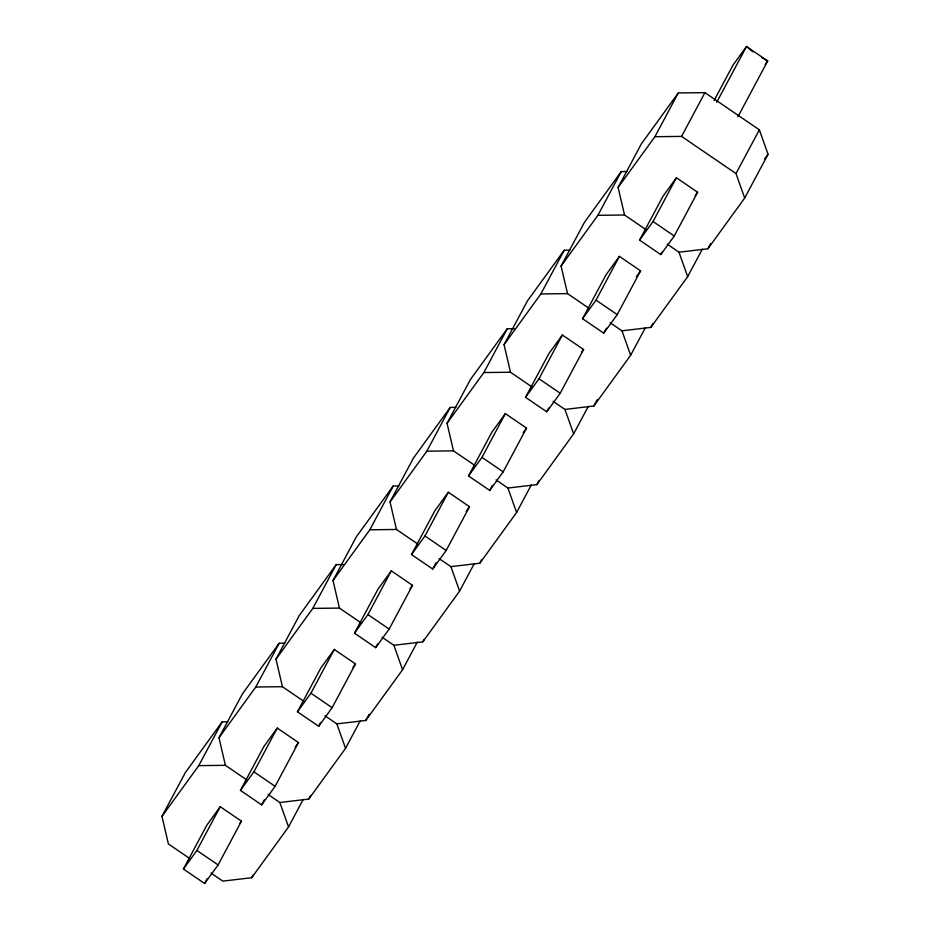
<?xml version="1.0" encoding="UTF-8"?>
<svg xmlns="http://www.w3.org/2000/svg" width="930" height="930" viewBox="0 0 930 930"><rect width="100%" height="100%" fill="white"/><g stroke="black" fill="none" stroke-linecap="round" stroke-linejoin="round"><path stroke-width="1.4" d="M189.697 858.483L168.4 843.94L161.948 816.389L185.314 772.632L222.131 721.878L227.734 721.808M161.948 816.389L198.764 765.634L222.131 721.878M246.717 779.863L225.42 765.32L218.969 737.769L242.335 694.024L279.151 643.258L284.754 643.188M218.969 737.769L255.785 687.014L279.151 643.258M303.726 701.255L282.429 686.7L275.989 659.161L299.355 615.404L336.172 564.638L343.182 564.557M275.989 659.161L312.805 608.394L336.172 564.638M360.747 622.635L339.45 608.092L333.01 580.541L356.364 536.784L393.181 486.03L398.796 485.96M183.419 869.015L206.786 825.259L220.247 806.694L241.451 821.178L218.097 864.935L204.623 883.5L183.419 869.015L196.893 850.438L220.247 806.694M333.01 580.541L369.826 529.786L393.181 486.03M417.768 544.015L396.471 529.472L390.03 501.921L413.385 458.176L450.201 407.41L455.816 407.352M240.44 790.395L263.806 746.639L277.268 728.074L298.472 742.559L275.117 786.315L261.644 804.88L240.44 790.395L253.902 771.83L277.268 728.074M390.03 501.921L426.847 451.166L450.201 407.41M474.788 465.407L453.491 450.852L447.051 423.313L470.406 379.556L507.222 328.79L514.244 328.709M204.623 883.5L207.297 878.501M297.461 711.787L320.815 668.031L334.289 649.454L355.493 663.939L332.126 707.695L318.665 726.272L297.461 711.787L310.922 693.21L334.289 649.454M447.051 423.313L483.867 372.546L507.222 328.79M531.809 386.787L510.512 372.244L504.06 344.693L527.426 300.936L564.243 250.182L569.858 250.112M261.644 804.88L264.318 799.881M354.481 633.167L377.836 589.411L391.309 570.846L412.513 585.33L389.147 629.087L375.685 647.652L354.481 633.167L367.943 614.591L391.309 570.846M504.06 344.693L540.876 293.938L564.243 250.182M588.83 308.179L567.533 293.624L561.081 266.073L584.447 222.328L621.263 171.562L626.878 171.504M318.665 726.272L320.664 722.517M411.502 554.547L434.856 510.803L448.33 492.226L469.534 506.711L446.168 550.467L432.706 569.032L411.502 554.547L424.964 535.982L448.33 492.226M561.081 266.073L597.897 215.318L621.263 171.562M645.85 229.559L624.553 215.004L618.101 187.465L641.467 143.708L678.284 92.954L704.928 92.64L759.357 129.816L768.052 154.275L744.686 198.02L707.87 248.787L678.981 252.193L667.147 244.102M210.994 873.038L222.816 881.117L251.716 877.711L253.053 875.211M375.685 647.652L377.685 643.897M468.511 475.939L491.877 432.183L505.35 413.606L526.554 428.091L503.188 471.847L489.726 490.424L468.511 475.939L481.984 457.362L505.35 413.606M618.101 187.465L654.918 136.698L678.284 92.954M251.716 877.711L288.533 826.956L303.215 799.451M268.014 794.418L279.837 802.497L308.737 799.091L310.736 795.348M432.706 569.032L436.042 562.79M525.531 397.319L548.898 353.563L562.371 334.998L583.575 349.482L560.209 393.239L546.735 411.804L525.531 397.319L539.005 378.754L562.371 334.998M308.737 799.091L345.553 748.336L360.236 720.831M325.023 715.798L336.858 723.889L365.757 720.483L369.094 714.228M489.726 490.424L492.389 485.425M582.552 318.699L605.918 274.955L619.392 256.378L640.596 270.863L617.229 314.619L603.756 333.184L582.552 318.699L596.025 300.134L619.392 256.378M654.918 136.698L681.574 136.396L704.928 92.64M365.757 720.483L402.574 669.716L417.256 642.212M382.044 637.19L393.878 645.269L422.778 641.863L424.115 639.363M546.735 411.804L548.747 408.049M639.573 240.091L662.939 196.335L676.401 177.758L697.616 192.243L674.25 235.999L660.777 254.576L639.573 240.091L653.046 221.514L676.401 177.758M714.066 100.58L733.026 65.065L746.499 46.5L767.703 60.985L737.909 116.785M716.693 102.3L746.499 46.5L752.847 51.848M422.778 641.863L459.594 591.108L474.277 563.603M439.065 558.57L450.899 566.649L479.799 563.243L481.798 559.5M603.756 333.184L606.43 328.185M479.799 563.243L516.615 512.488L531.297 484.983M496.085 479.95L507.92 488.041L536.819 484.635L538.819 480.88M660.777 254.576L662.113 252.077M536.819 484.635L573.636 433.868L588.318 406.375M553.106 401.342L564.94 409.421L593.828 406.015L597.176 399.761M593.828 406.015L630.645 355.26L645.339 327.755M610.127 322.722L621.961 330.801L650.849 327.395L652.86 323.652M744.686 198.02L736.002 173.573L759.357 129.816M650.849 327.395L687.665 276.64L702.359 249.135M707.87 248.787L710.543 243.788M765.169 64.472L767.703 60.985L761.844 57.637M239.777 823.492L241.451 821.178M295.112 747.197L298.472 742.559M352.97 667.426L355.493 663.939M409.991 588.806L412.513 585.33M466.163 511.349L469.534 506.711M523.183 432.741L526.554 428.091M581.889 351.796L583.575 349.482M636.387 276.663L640.596 270.863M695.082 195.73L697.616 192.243M764.704 158.891L768.052 154.275M597.897 215.318L624.553 215.004M540.876 293.938L567.533 293.624M483.867 372.546L510.512 372.244M426.847 451.166L453.491 450.852M369.826 529.786L396.471 529.472M312.805 608.394L339.45 608.092M255.785 687.014L282.429 686.7M198.764 765.634L225.42 765.32M681.574 136.396L736.002 173.573M653.046 221.514L674.25 235.999M596.025 300.134L617.229 314.619M539.005 378.754L560.209 393.239M481.984 457.362L503.188 471.847M424.964 535.982L446.168 550.467M367.943 614.591L389.147 629.087M310.922 693.21L332.126 707.695M253.902 771.83L275.117 786.315M196.893 850.438L218.097 864.935M678.981 252.193L687.665 276.64M621.961 330.801L630.645 355.26M564.94 409.421L573.636 433.868M507.92 488.041L516.615 512.488M450.899 566.649L459.594 591.108M393.878 645.269L402.574 669.716M336.858 723.889L345.553 748.336M279.837 802.497L288.533 826.956"/></g></svg>
